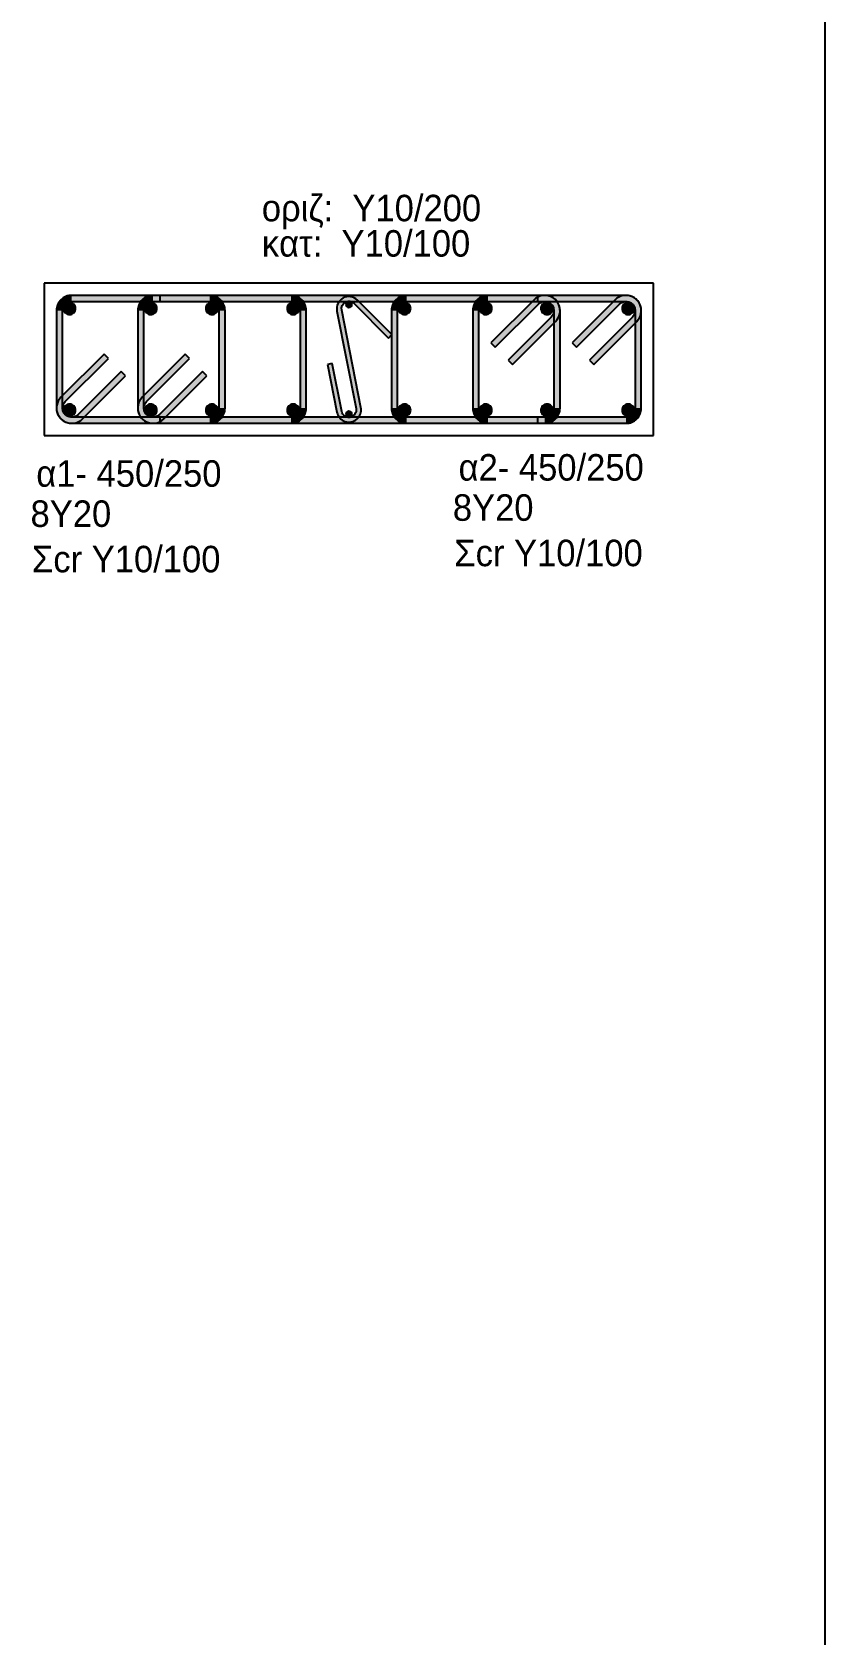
# Model space of a CAD drawing. Header units: millimetres. Extents: x -2171 to 1563, y -1758 to -1505.
# Drawn here: x -1554.72 to -1548.22, y -1618.54 to -1605.4 of the extents above; entities that cross this region are included whole.
import ezdxf

# ---------------------------------------------------------------- set-up
doc = ezdxf.new("R2010")
doc.units = ezdxf.units.MM
for name, color, linetype in [('Col_Det', 7, 'Continuous'), ('Col_Det_Fill', 7, 'Continuous'), ('Geo_Col_Pro_1', 7, 'Continuous')]:
    doc.layers.add(name, color=color, linetype=linetype)
doc.styles.add('S1Arl22_b_934_161', font='arial.ttf', dxfattribs={"width": 0.933629, "height": 0.002175})

msp = doc.modelspace()

# ---------------------------------------------------------------- hatches: boundary and pattern name
at = {"layer": 'Col_Det_Fill'}
for color, points in [(252, [(-1554.3982, -1607.6049), (-1554.3982, -1607.5549, 0.4142136), (-1554.5232, -1607.6799), (-1554.4732, -1607.6799, -0.4142136)]), (12, [(-1554.4658, -1607.6622, 0.4142136), (-1554.4158, -1607.7122, 0.4142136), (-1554.3658, -1607.6622, 0.4142136), (-1554.4158, -1607.6122, 0.4142136)]), (252, [(-1552.5982, -1607.6049), (-1552.5982, -1607.5549), (-1554.3982, -1607.5549), (-1554.3982, -1607.6049)]), (252, [(-1553.7315, -1607.6049), (-1553.7315, -1607.5549, 0.4142136), (-1553.8565, -1607.6799), (-1553.8065, -1607.6799, -0.4142136)]), (56, [(-1553.7992, -1607.6622, 0.4142136), (-1553.7492, -1607.7122, 0.4142136), (-1553.6992, -1607.6622, 0.4142136), (-1553.7492, -1607.6122, 0.4142136)]), (252, [(-1553.2648, -1607.6049), (-1553.2648, -1607.5549), (-1553.7315, -1607.5549), (-1553.7315, -1607.6049)]), (252, [(-1550.5716, -1607.6049), (-1550.5716, -1607.5549), (-1553.6747, -1607.5549), (-1553.6747, -1607.6049)]), (56, [(-1553.2971, -1607.6622, 0.4142136), (-1553.2471, -1607.7122, 0.4142136), (-1553.1971, -1607.6622, 0.4142136), (-1553.2471, -1607.6122, 0.4142136)]), (252, [(-1553.1898, -1607.6799), (-1553.1398, -1607.6799, 0.4142136), (-1553.2648, -1607.5549), (-1553.2648, -1607.6049, -0.4142136)]), (12, [(-1552.6305, -1607.6622, 0.4142136), (-1552.5805, -1607.7122, 0.4142136), (-1552.5305, -1607.6622, 0.4142136), (-1552.5805, -1607.6122, 0.4142136)]), (252, [(-1552.5232, -1607.6799), (-1552.4732, -1607.6799, 0.4142136), (-1552.5982, -1607.5549), (-1552.5982, -1607.6049, -0.4142136)]), (252, [(-1552.2213, -1607.6842), (-1552.182, -1607.6765, -0.7407348), (-1552.0807, -1607.6225), (-1552.0524, -1607.5942, 0.7407348)]), (133, [(-1552.1482, -1607.6299, 0.4142136), (-1552.1232, -1607.6549, 0.4142136), (-1552.0982, -1607.6299, 0.4142136), (-1552.1232, -1607.6049, 0.4142136)]), (252, [(-1552.0524, -1607.5942), (-1552.0807, -1607.6225), (-1551.7979, -1607.9053), (-1551.7696, -1607.877)]), (252, [(-1551.6482, -1607.6049), (-1551.6482, -1607.5549, 0.4142136), (-1551.7732, -1607.6799), (-1551.7232, -1607.6799, -0.4142136)]), (12, [(-1551.6158, -1607.6622, 0.4142136), (-1551.6658, -1607.6122, 0.4142136), (-1551.7158, -1607.6622, 0.4142136), (-1551.6658, -1607.7122, 0.4142136)]), (252, [(-1549.8482, -1607.6049), (-1549.8482, -1607.5549), (-1551.6482, -1607.5549), (-1551.6482, -1607.6049)]), (252, [(-1550.9815, -1607.6049), (-1550.9815, -1607.5549, 0.4142136), (-1551.1065, -1607.6799), (-1551.0565, -1607.6799, -0.4142136)]), (56, [(-1550.9492, -1607.6622, 0.4142136), (-1550.9992, -1607.6122, 0.4142136), (-1551.0492, -1607.6622, 0.4142136), (-1550.9992, -1607.7122, 0.4142136)]), (252, [(-1550.5148, -1607.6049), (-1550.5148, -1607.5549), (-1550.9815, -1607.5549), (-1550.9815, -1607.6049)]), (252, [(-1550.5679, -1607.6269), (-1550.6032, -1607.5915), (-1550.9568, -1607.9451), (-1550.9214, -1607.9804)]), (252, [(-1550.4398, -1607.6799), (-1550.3898, -1607.6799, 0.6681786), (-1550.6032, -1607.5915), (-1550.5679, -1607.6269, -0.6681786)]), (56, [(-1550.4471, -1607.6622, 0.4142136), (-1550.4971, -1607.6122, 0.4142136), (-1550.5471, -1607.6622, 0.4142136), (-1550.4971, -1607.7122, 0.4142136)]), (252, [(-1550.4618, -1607.7329), (-1550.4264, -1607.7683, 0.6681786), (-1550.5148, -1607.5549), (-1550.5148, -1607.6049, -0.6681786)]), (252, [(-1549.9012, -1607.6269), (-1549.9365, -1607.5915), (-1550.2901, -1607.9451), (-1550.2547, -1607.9804)]), (252, [(-1549.7732, -1607.6799), (-1549.7232, -1607.6799, 0.6681786), (-1549.9365, -1607.5915), (-1549.9012, -1607.6269, -0.6681786)]), (12, [(-1549.7805, -1607.6622, 0.4142136), (-1549.8305, -1607.6122, 0.4142136), (-1549.8805, -1607.6622, 0.4142136), (-1549.8305, -1607.7122, 0.4142136)]), (252, [(-1549.7951, -1607.7329), (-1549.7598, -1607.7683, 0.6681786), (-1549.8482, -1607.5549), (-1549.8482, -1607.6049, -0.6681786)]), (252, [(-1554.4732, -1607.6799), (-1554.5232, -1607.6799), (-1554.5232, -1608.4799), (-1554.4732, -1608.4799)]), (252, [(-1553.8065, -1607.6799), (-1553.8565, -1607.6799), (-1553.8565, -1608.4799), (-1553.8065, -1608.4799)]), (252, [(-1553.1898, -1608.4799), (-1553.1398, -1608.4799), (-1553.1398, -1607.6799), (-1553.1898, -1607.6799)]), (252, [(-1552.5232, -1608.4799), (-1552.4732, -1608.4799), (-1552.4732, -1607.6799), (-1552.5232, -1607.6799)]), (252, [(-1552.0643, -1608.4833), (-1552.025, -1608.4756), (-1552.182, -1607.6765), (-1552.2213, -1607.6842)]), (252, [(-1551.7232, -1607.6799), (-1551.7732, -1607.6799), (-1551.7732, -1608.4799), (-1551.7232, -1608.4799)]), (252, [(-1551.0565, -1607.6799), (-1551.1065, -1607.6799), (-1551.1065, -1608.4799), (-1551.0565, -1608.4799)]), (252, [(-1550.8153, -1608.0865), (-1550.78, -1608.1218), (-1550.4264, -1607.7683), (-1550.4618, -1607.7329)]), (252, [(-1550.4398, -1608.4799), (-1550.3898, -1608.4799), (-1550.3898, -1607.6799), (-1550.4398, -1607.6799)]), (252, [(-1550.1487, -1608.0865), (-1550.1133, -1608.1218), (-1549.7598, -1607.7683), (-1549.7951, -1607.7329)]), (252, [(-1549.7732, -1608.4799), (-1549.7232, -1608.4799), (-1549.7232, -1607.6799), (-1549.7732, -1607.6799)]), (252, [(-1554.0976, -1608.0733), (-1554.133, -1608.038), (-1554.4865, -1608.3915), (-1554.4512, -1608.4269)]), (252, [(-1553.431, -1608.0733), (-1553.4663, -1608.038), (-1553.8199, -1608.3915), (-1553.7845, -1608.4269)]), (252, [(-1552.2591, -1608.114), (-1552.2984, -1608.1217), (-1552.2213, -1608.5142), (-1552.182, -1608.5065)]), (252, [(-1554.3451, -1608.5329), (-1554.3098, -1608.5683), (-1553.9562, -1608.2147), (-1553.9916, -1608.1794)]), (252, [(-1553.6785, -1608.5329), (-1553.6431, -1608.5683), (-1553.2895, -1608.2147), (-1553.3249, -1608.1794)]), (252, [(-1554.4512, -1608.4269), (-1554.4865, -1608.3915, 0.6681786), (-1554.3982, -1608.6049), (-1554.3982, -1608.5549, -0.6681786)]), (252, [(-1553.7845, -1608.4269), (-1553.8199, -1608.3915, 0.6681786), (-1553.7315, -1608.6049), (-1553.7315, -1608.5549, -0.6681786)]), (252, [(-1554.4732, -1608.4799), (-1554.5232, -1608.4799, 0.6681786), (-1554.3098, -1608.5683), (-1554.3451, -1608.5329, -0.6681786)]), (12, [(-1554.4658, -1608.4976, 0.4142136), (-1554.4158, -1608.5476, 0.4142136), (-1554.3658, -1608.4976, 0.4142136), (-1554.4158, -1608.4476, 0.4142136)]), (252, [(-1554.3982, -1608.5549), (-1554.3982, -1608.6049), (-1552.5982, -1608.6049), (-1552.5982, -1608.5549)]), (252, [(-1553.8065, -1608.4799), (-1553.8565, -1608.4799, 0.6681786), (-1553.6431, -1608.5683), (-1553.6785, -1608.5329, -0.6681786)]), (56, [(-1553.7992, -1608.4976, 0.4142136), (-1553.7492, -1608.5476, 0.4142136), (-1553.6992, -1608.4976, 0.4142136), (-1553.7492, -1608.4476, 0.4142136)]), (252, [(-1553.7315, -1608.5549), (-1553.7315, -1608.6049), (-1553.2648, -1608.6049), (-1553.2648, -1608.5549)]), (252, [(-1553.6747, -1608.5549), (-1553.6747, -1608.6049), (-1550.5716, -1608.6049), (-1550.5716, -1608.5549)]), (56, [(-1553.2971, -1608.4976, 0.4142136), (-1553.2471, -1608.5476, 0.4142136), (-1553.1971, -1608.4976, 0.4142136), (-1553.2471, -1608.4476, 0.4142136)]), (252, [(-1553.2648, -1608.5549), (-1553.2648, -1608.6049, 0.4142136), (-1553.1398, -1608.4799), (-1553.1898, -1608.4799, -0.4142136)]), (12, [(-1552.6305, -1608.4976, 0.4142136), (-1552.5805, -1608.5476, 0.4142136), (-1552.5305, -1608.4976, 0.4142136), (-1552.5805, -1608.4476, 0.4142136)]), (252, [(-1552.5982, -1608.5549), (-1552.5982, -1608.6049, 0.4142136), (-1552.4732, -1608.4799), (-1552.5232, -1608.4799, -0.4142136)]), (252, [(-1552.182, -1608.5065), (-1552.2213, -1608.5142, 1), (-1552.025, -1608.4756), (-1552.0643, -1608.4833, -1)]), (133, [(-1552.1482, -1608.5299, 0.4142136), (-1552.1232, -1608.5549, 0.4142136), (-1552.0982, -1608.5299, 0.4142136), (-1552.1232, -1608.5049, 0.4142136)]), (252, [(-1551.7232, -1608.4799), (-1551.7732, -1608.4799, 0.4142136), (-1551.6482, -1608.6049), (-1551.6482, -1608.5549, -0.4142136)]), (12, [(-1551.6158, -1608.4976, 0.4142136), (-1551.6658, -1608.4476, 0.4142136), (-1551.7158, -1608.4976, 0.4142136), (-1551.6658, -1608.5476, 0.4142136)]), (252, [(-1551.6482, -1608.5549), (-1551.6482, -1608.6049), (-1549.8482, -1608.6049), (-1549.8482, -1608.5549)]), (252, [(-1551.0565, -1608.4799), (-1551.1065, -1608.4799, 0.4142136), (-1550.9815, -1608.6049), (-1550.9815, -1608.5549, -0.4142136)]), (56, [(-1550.9492, -1608.4976, 0.4142136), (-1550.9992, -1608.4476, 0.4142136), (-1551.0492, -1608.4976, 0.4142136), (-1550.9992, -1608.5476, 0.4142136)]), (252, [(-1550.9815, -1608.5549), (-1550.9815, -1608.6049), (-1550.5148, -1608.6049), (-1550.5148, -1608.5549)]), (56, [(-1550.4471, -1608.4976, 0.4142136), (-1550.4971, -1608.4476, 0.4142136), (-1550.5471, -1608.4976, 0.4142136), (-1550.4971, -1608.5476, 0.4142136)]), (252, [(-1550.5148, -1608.5549), (-1550.5148, -1608.6049, 0.4142136), (-1550.3898, -1608.4799), (-1550.4398, -1608.4799, -0.4142136)]), (12, [(-1549.7805, -1608.4976, 0.4142136), (-1549.8305, -1608.4476, 0.4142136), (-1549.8805, -1608.4976, 0.4142136), (-1549.8305, -1608.5476, 0.4142136)]), (252, [(-1549.8482, -1608.5549), (-1549.8482, -1608.6049, 0.4142136), (-1549.7232, -1608.4799), (-1549.7732, -1608.4799, -0.4142136)])]:
    msp.add_hatch(color=color, dxfattribs=at).paths.add_polyline_path(points)

# ---------------------------------------------------------------- linework, layer by layer
at = {"layer": 'Col_Det', "color": 7}
for points in [[(-1549.6232, -1607.4549), (-1554.6232, -1607.4549)], [(-1554.6232, -1607.4549), (-1554.6232, -1608.7049)], [(-1549.6232, -1608.7049), (-1549.6232, -1607.4549)], [(-1552.5982, -1607.5549), (-1554.3982, -1607.5549)], [(-1554.3982, -1607.6049), (-1552.5982, -1607.6049)], [(-1553.2648, -1607.5549), (-1553.7315, -1607.5549)], [(-1553.7315, -1607.6049), (-1553.2648, -1607.6049)], [(-1550.5716, -1607.5549), (-1553.6747, -1607.5549)], [(-1553.6747, -1607.5549), (-1553.6747, -1607.6049)], [(-1553.6747, -1607.6049), (-1550.5716, -1607.6049)], [(-1552.0807, -1607.6225), (-1551.7979, -1607.9053)], [(-1551.7696, -1607.877), (-1552.0524, -1607.5942)], [(-1549.8482, -1607.5549), (-1551.6482, -1607.5549)], [(-1551.6482, -1607.6049), (-1549.8482, -1607.6049)], [(-1550.5148, -1607.5549), (-1550.9815, -1607.5549)], [(-1550.9815, -1607.6049), (-1550.5148, -1607.6049)], [(-1550.6032, -1607.5915), (-1550.9568, -1607.9451)], [(-1550.9214, -1607.9804), (-1550.5679, -1607.6269)], [(-1550.5716, -1607.6049), (-1550.5716, -1607.5549)], [(-1549.9365, -1607.5915), (-1550.2901, -1607.9451)], [(-1550.2547, -1607.9804), (-1549.9012, -1607.6269)], [(-1554.5232, -1607.6799), (-1554.5232, -1608.4799)], [(-1554.4732, -1608.4799), (-1554.4732, -1607.6799)], [(-1553.8565, -1607.6799), (-1553.8565, -1608.4799)], [(-1553.8065, -1608.4799), (-1553.8065, -1607.6799)], [(-1553.1898, -1607.6799), (-1553.1898, -1608.4799)], [(-1553.1398, -1608.4799), (-1553.1398, -1607.6799)], [(-1552.5232, -1607.6799), (-1552.5232, -1608.4799)], [(-1552.4732, -1608.4799), (-1552.4732, -1607.6799)], [(-1552.2213, -1607.6842), (-1552.0643, -1608.4833)], [(-1552.025, -1608.4756), (-1552.182, -1607.6765)], [(-1551.7732, -1607.6799), (-1551.7732, -1608.4799)], [(-1551.7232, -1608.4799), (-1551.7232, -1607.6799)], [(-1551.1065, -1607.6799), (-1551.1065, -1608.4799)], [(-1551.0565, -1608.4799), (-1551.0565, -1607.6799)], [(-1550.4618, -1607.7329), (-1550.8153, -1608.0865)], [(-1550.78, -1608.1218), (-1550.4264, -1607.7683)], [(-1550.4398, -1607.6799), (-1550.4398, -1608.4799)], [(-1550.3898, -1608.4799), (-1550.3898, -1607.6799)], [(-1549.7951, -1607.7329), (-1550.1487, -1608.0865)], [(-1550.1133, -1608.1218), (-1549.7598, -1607.7683)], [(-1549.7732, -1607.6799), (-1549.7732, -1608.4799)], [(-1549.7232, -1608.4799), (-1549.7232, -1607.6799)], [(-1551.7979, -1607.9053), (-1551.7696, -1607.877)], [(-1550.9568, -1607.9451), (-1550.9214, -1607.9804)], [(-1550.2901, -1607.9451), (-1550.2547, -1607.9804)], [(-1554.133, -1608.038), (-1554.4865, -1608.3915)], [(-1554.4512, -1608.4269), (-1554.0976, -1608.0733)], [(-1554.0976, -1608.0733), (-1554.133, -1608.038)], [(-1553.4663, -1608.038), (-1553.8199, -1608.3915)], [(-1553.7845, -1608.4269), (-1553.431, -1608.0733)], [(-1553.431, -1608.0733), (-1553.4663, -1608.038)], [(-1552.2591, -1608.114), (-1552.2984, -1608.1217)], [(-1552.2984, -1608.1217), (-1552.2213, -1608.5142)], [(-1552.182, -1608.5065), (-1552.2591, -1608.114)], [(-1550.8153, -1608.0865), (-1550.78, -1608.1218)], [(-1550.1487, -1608.0865), (-1550.1133, -1608.1218)], [(-1553.9916, -1608.1794), (-1554.3451, -1608.5329)], [(-1554.3098, -1608.5683), (-1553.9562, -1608.2147)], [(-1553.9562, -1608.2147), (-1553.9916, -1608.1794)], [(-1553.3249, -1608.1794), (-1553.6785, -1608.5329)], [(-1553.6431, -1608.5683), (-1553.2895, -1608.2147)], [(-1553.2895, -1608.2147), (-1553.3249, -1608.1794)], [(-1552.5982, -1608.5549), (-1554.3982, -1608.5549)], [(-1553.2648, -1608.5549), (-1553.7315, -1608.5549)], [(-1553.6747, -1608.5549), (-1553.6747, -1608.6049)], [(-1550.5716, -1608.5549), (-1553.6747, -1608.5549)], [(-1549.8482, -1608.5549), (-1551.6482, -1608.5549)], [(-1550.5148, -1608.5549), (-1550.9815, -1608.5549)], [(-1550.5716, -1608.6049), (-1550.5716, -1608.5549)], [(-1554.3982, -1608.6049), (-1552.5982, -1608.6049)], [(-1553.7315, -1608.6049), (-1553.2648, -1608.6049)], [(-1553.6747, -1608.6049), (-1550.5716, -1608.6049)], [(-1551.6482, -1608.6049), (-1549.8482, -1608.6049)], [(-1550.9815, -1608.6049), (-1550.5148, -1608.6049)], [(-1554.6232, -1608.7049), (-1549.6232, -1608.7049)]]:
    msp.add_lwpolyline(points, dxfattribs=at)
for points in [[(-1554.3982, -1607.5549, 0.4142136), (-1554.5232, -1607.6799)], [(-1554.4732, -1607.6799, -0.4142136), (-1554.3982, -1607.6049, -0.4142136)], [(-1554.4158, -1607.6122, 0.4142136), (-1554.4658, -1607.6622, 0.4142136)], [(-1554.3658, -1607.6622, 0.4142136), (-1554.4158, -1607.6122, 0.4142136)], [(-1553.7315, -1607.5549, 0.4142136), (-1553.8565, -1607.6799)], [(-1553.8065, -1607.6799, -0.4142136), (-1553.7315, -1607.6049, -0.4142136)], [(-1553.7492, -1607.6122, 0.4142136), (-1553.7992, -1607.6622, 0.4142136)], [(-1553.6992, -1607.6622, 0.4142136), (-1553.7492, -1607.6122, 0.4142136)], [(-1553.2471, -1607.6122, 0.4142136), (-1553.2971, -1607.6622, 0.4142136)], [(-1553.1398, -1607.6799, 0.4142136), (-1553.2648, -1607.5549)], [(-1553.2648, -1607.6049, -0.4142136), (-1553.1898, -1607.6799, -0.4142136)], [(-1553.1971, -1607.6622, 0.4142136), (-1553.2471, -1607.6122, 0.4142136)], [(-1552.5805, -1607.6122, 0.4142136), (-1552.6305, -1607.6622, 0.4142136)], [(-1552.4732, -1607.6799, 0.4142136), (-1552.5982, -1607.5549)], [(-1552.5982, -1607.6049, -0.4142136), (-1552.5232, -1607.6799, -0.4142136)], [(-1552.5305, -1607.6622, 0.4142136), (-1552.5805, -1607.6122, 0.4142136)], [(-1552.0524, -1607.5942, 0.7407348), (-1552.2213, -1607.6842, 0.7407348)], [(-1552.182, -1607.6765, -0.7407348), (-1552.0807, -1607.6225)], [(-1552.1232, -1607.6049, 0.4142136), (-1552.1482, -1607.6299, 0.4142136)], [(-1552.1482, -1607.6299, 0.4142136), (-1552.1232, -1607.6549, 0.4142136)], [(-1552.0982, -1607.6299, 0.4142136), (-1552.1232, -1607.6049, 0.4142136)], [(-1552.1232, -1607.6549, 0.4142136), (-1552.0982, -1607.6299, 0.4142136)], [(-1551.6482, -1607.5549, 0.4142136), (-1551.7732, -1607.6799)], [(-1551.7232, -1607.6799, -0.4142136), (-1551.6482, -1607.6049, -0.4142136)], [(-1551.6658, -1607.6122, 0.4142136), (-1551.7158, -1607.6622, 0.4142136)], [(-1551.6158, -1607.6622, 0.4142136), (-1551.6658, -1607.6122, 0.4142136)], [(-1550.9815, -1607.5549, 0.4142136), (-1551.1065, -1607.6799)], [(-1551.0565, -1607.6799, -0.4142136), (-1550.9815, -1607.6049, -0.4142136)], [(-1550.9992, -1607.6122, 0.4142136), (-1551.0492, -1607.6622, 0.4142136)], [(-1550.9492, -1607.6622, 0.4142136), (-1550.9992, -1607.6122, 0.4142136)], [(-1550.3898, -1607.6799, 0.6681786), (-1550.6032, -1607.5915)], [(-1550.5679, -1607.6269, -0.6681786), (-1550.4398, -1607.6799, -0.6681786)], [(-1550.4971, -1607.6122, 0.4142136), (-1550.5471, -1607.6622, 0.4142136)], [(-1550.4264, -1607.7683, 0.6681786), (-1550.5148, -1607.5549)], [(-1550.5148, -1607.6049, -0.6681786), (-1550.4618, -1607.7329, -0.6681786)], [(-1550.4471, -1607.6622, 0.4142136), (-1550.4971, -1607.6122, 0.4142136)], [(-1549.7232, -1607.6799, 0.6681786), (-1549.9365, -1607.5915)], [(-1549.9012, -1607.6269, -0.6681786), (-1549.7732, -1607.6799, -0.6681786)], [(-1549.8305, -1607.6122, 0.4142136), (-1549.8805, -1607.6622, 0.4142136)], [(-1549.7598, -1607.7683, 0.6681786), (-1549.8482, -1607.5549)], [(-1549.8482, -1607.6049, -0.6681786), (-1549.7951, -1607.7329, -0.6681786)], [(-1549.7805, -1607.6622, 0.4142136), (-1549.8305, -1607.6122, 0.4142136)], [(-1554.4658, -1607.6622, 0.4142136), (-1554.4158, -1607.7122, 0.4142136)], [(-1554.4158, -1607.7122, 0.4142136), (-1554.3658, -1607.6622, 0.4142136)], [(-1553.7992, -1607.6622, 0.4142136), (-1553.7492, -1607.7122, 0.4142136)], [(-1553.7492, -1607.7122, 0.4142136), (-1553.6992, -1607.6622, 0.4142136)], [(-1553.2971, -1607.6622, 0.4142136), (-1553.2471, -1607.7122, 0.4142136)], [(-1553.2471, -1607.7122, 0.4142136), (-1553.1971, -1607.6622, 0.4142136)], [(-1552.6305, -1607.6622, 0.4142136), (-1552.5805, -1607.7122, 0.4142136)], [(-1552.5805, -1607.7122, 0.4142136), (-1552.5305, -1607.6622, 0.4142136)], [(-1551.7158, -1607.6622, 0.4142136), (-1551.6658, -1607.7122, 0.4142136)], [(-1551.6658, -1607.7122, 0.4142136), (-1551.6158, -1607.6622, 0.4142136)], [(-1551.0492, -1607.6622, 0.4142136), (-1550.9992, -1607.7122, 0.4142136)], [(-1550.9992, -1607.7122, 0.4142136), (-1550.9492, -1607.6622, 0.4142136)], [(-1550.5471, -1607.6622, 0.4142136), (-1550.4971, -1607.7122, 0.4142136)], [(-1550.4971, -1607.7122, 0.4142136), (-1550.4471, -1607.6622, 0.4142136)], [(-1549.8805, -1607.6622, 0.4142136), (-1549.8305, -1607.7122, 0.4142136)], [(-1549.8305, -1607.7122, 0.4142136), (-1549.7805, -1607.6622, 0.4142136)], [(-1554.4865, -1608.3915, 0.6681786), (-1554.3982, -1608.6049)], [(-1553.8199, -1608.3915, 0.6681786), (-1553.7315, -1608.6049)], [(-1554.5232, -1608.4799, 0.6681786), (-1554.3098, -1608.5683)], [(-1554.3982, -1608.5549, -0.6681786), (-1554.4512, -1608.4269, -0.6681786)], [(-1554.3451, -1608.5329, -0.6681786), (-1554.4732, -1608.4799, -0.6681786)], [(-1554.4158, -1608.4476, 0.4142136), (-1554.4658, -1608.4976, 0.4142136)], [(-1554.4658, -1608.4976, 0.4142136), (-1554.4158, -1608.5476, 0.4142136)], [(-1554.3658, -1608.4976, 0.4142136), (-1554.4158, -1608.4476, 0.4142136)], [(-1554.4158, -1608.5476, 0.4142136), (-1554.3658, -1608.4976, 0.4142136)], [(-1553.8565, -1608.4799, 0.6681786), (-1553.6431, -1608.5683)], [(-1553.7315, -1608.5549, -0.6681786), (-1553.7845, -1608.4269, -0.6681786)], [(-1553.6785, -1608.5329, -0.6681786), (-1553.8065, -1608.4799, -0.6681786)], [(-1553.7492, -1608.4476, 0.4142136), (-1553.7992, -1608.4976, 0.4142136)], [(-1553.7992, -1608.4976, 0.4142136), (-1553.7492, -1608.5476, 0.4142136)], [(-1553.6992, -1608.4976, 0.4142136), (-1553.7492, -1608.4476, 0.4142136)], [(-1553.7492, -1608.5476, 0.4142136), (-1553.6992, -1608.4976, 0.4142136)], [(-1553.2471, -1608.4476, 0.4142136), (-1553.2971, -1608.4976, 0.4142136)], [(-1553.2971, -1608.4976, 0.4142136), (-1553.2471, -1608.5476, 0.4142136)], [(-1553.2648, -1608.6049, 0.4142136), (-1553.1398, -1608.4799)], [(-1553.1898, -1608.4799, -0.4142136), (-1553.2648, -1608.5549, -0.4142136)], [(-1553.1971, -1608.4976, 0.4142136), (-1553.2471, -1608.4476, 0.4142136)], [(-1553.2471, -1608.5476, 0.4142136), (-1553.1971, -1608.4976, 0.4142136)], [(-1552.5805, -1608.4476, 0.4142136), (-1552.6305, -1608.4976, 0.4142136)], [(-1552.6305, -1608.4976, 0.4142136), (-1552.5805, -1608.5476, 0.4142136)], [(-1552.5982, -1608.6049, 0.4142136), (-1552.4732, -1608.4799)], [(-1552.5232, -1608.4799, -0.4142136), (-1552.5982, -1608.5549, -0.4142136)], [(-1552.5305, -1608.4976, 0.4142136), (-1552.5805, -1608.4476, 0.4142136)], [(-1552.5805, -1608.5476, 0.4142136), (-1552.5305, -1608.4976, 0.4142136)], [(-1552.2213, -1608.5142, 1), (-1552.025, -1608.4756)], [(-1552.0643, -1608.4833, -1), (-1552.182, -1608.5065, -1)], [(-1552.1232, -1608.5049, 0.4142136), (-1552.1482, -1608.5299, 0.4142136)], [(-1552.1482, -1608.5299, 0.4142136), (-1552.1232, -1608.5549, 0.4142136)], [(-1552.0982, -1608.5299, 0.4142136), (-1552.1232, -1608.5049, 0.4142136)], [(-1552.1232, -1608.5549, 0.4142136), (-1552.0982, -1608.5299, 0.4142136)], [(-1551.7732, -1608.4799, 0.4142136), (-1551.6482, -1608.6049)], [(-1551.6482, -1608.5549, -0.4142136), (-1551.7232, -1608.4799, -0.4142136)], [(-1551.6658, -1608.4476, 0.4142136), (-1551.7158, -1608.4976, 0.4142136)], [(-1551.7158, -1608.4976, 0.4142136), (-1551.6658, -1608.5476, 0.4142136)], [(-1551.6158, -1608.4976, 0.4142136), (-1551.6658, -1608.4476, 0.4142136)], [(-1551.6658, -1608.5476, 0.4142136), (-1551.6158, -1608.4976, 0.4142136)], [(-1551.1065, -1608.4799, 0.4142136), (-1550.9815, -1608.6049)], [(-1550.9815, -1608.5549, -0.4142136), (-1551.0565, -1608.4799, -0.4142136)], [(-1550.9992, -1608.4476, 0.4142136), (-1551.0492, -1608.4976, 0.4142136)], [(-1551.0492, -1608.4976, 0.4142136), (-1550.9992, -1608.5476, 0.4142136)], [(-1550.9492, -1608.4976, 0.4142136), (-1550.9992, -1608.4476, 0.4142136)], [(-1550.9992, -1608.5476, 0.4142136), (-1550.9492, -1608.4976, 0.4142136)], [(-1550.4971, -1608.4476, 0.4142136), (-1550.5471, -1608.4976, 0.4142136)], [(-1550.5471, -1608.4976, 0.4142136), (-1550.4971, -1608.5476, 0.4142136)], [(-1550.5148, -1608.6049, 0.4142136), (-1550.3898, -1608.4799)], [(-1550.4398, -1608.4799, -0.4142136), (-1550.5148, -1608.5549, -0.4142136)], [(-1550.4471, -1608.4976, 0.4142136), (-1550.4971, -1608.4476, 0.4142136)], [(-1550.4971, -1608.5476, 0.4142136), (-1550.4471, -1608.4976, 0.4142136)], [(-1549.8305, -1608.4476, 0.4142136), (-1549.8805, -1608.4976, 0.4142136)], [(-1549.8805, -1608.4976, 0.4142136), (-1549.8305, -1608.5476, 0.4142136)], [(-1549.8482, -1608.6049, 0.4142136), (-1549.7232, -1608.4799)], [(-1549.7732, -1608.4799, -0.4142136), (-1549.8482, -1608.5549, -0.4142136)], [(-1549.7805, -1608.4976, 0.4142136), (-1549.8305, -1608.4476, 0.4142136)], [(-1549.8305, -1608.5476, 0.4142136), (-1549.7805, -1608.4976, 0.4142136)]]:
    msp.add_lwpolyline(points, format="xyb", dxfattribs=at)
at = {"layer": 'Geo_Col_Pro_1', "color": 4, "linetype": 'Continuous', "ltscale": 0.5}
msp.add_line((-1548.2152, -1601.8944), (-1548.2152, -1630.2944), dxfattribs=at)

# ---------------------------------------------------------------- texts
at = {"layer": 'Col_Det', "color": 7, "style": 'S1Arl22_b_934_161', "width": 0.933629}
for s, p in [('οριζ:  Y10/200', (-1552.8377, -1606.9475)), ('κατ:  Y10/100', (-1552.8377, -1607.2375)), (' α1- 450/250', (-1554.7677, -1609.1251)), (' α2- 450/250', (-1551.3012, -1609.0749)), ('8Y20', (-1551.2697, -1609.4045)), ('8Y20', (-1554.7362, -1609.4546)), ('Σcr Y10/100', (-1554.7244, -1609.8271)), ('Σcr Y10/100', (-1551.2579, -1609.777))]:
    msp.add_text(s, height=0.2175, dxfattribs=at).set_placement(p)

doc.saveas('drawing.dxf')
